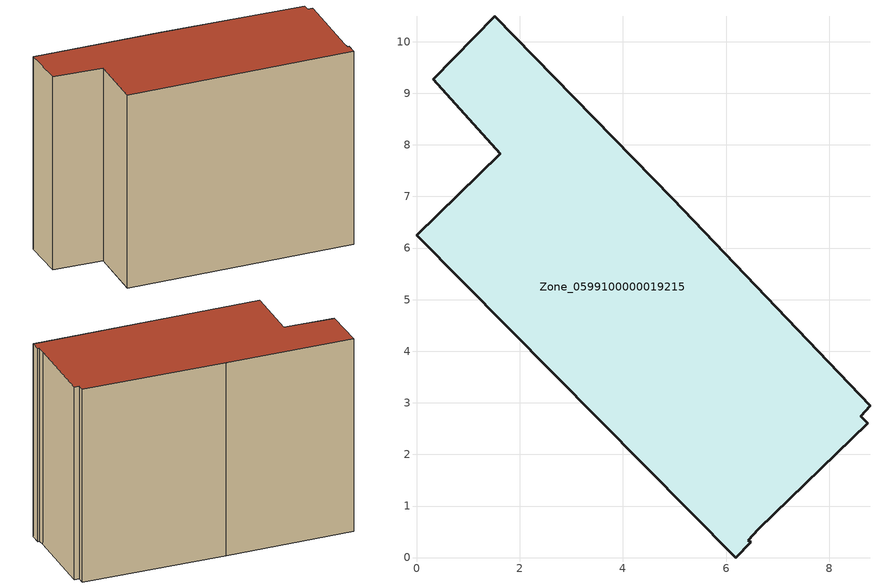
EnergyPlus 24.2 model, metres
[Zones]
Zone_0599100000019215
 floor ground (C_G): 6.62,0.55 6.43,0.34 6.48,0.29 6.19,0 0,6.25 1.63,7.83 0.33,9.27 1.52,10.49 4.97,6.96 8.79,2.94 8.61,2.74 8.75,2.6 z0
 wall outside (C_F): 8.79,2.94 4.97,6.96 1.52,10.49 0.33,9.27 1.63,7.83 0,6.25 6.19,0 6.48,0.29 6.43,0.34 6.62,0.55 8.75,2.6 8.61,2.74 8.79,2.94 z0:7.78
 roof outside (C_R): 6.43,0.34 6.62,0.55 8.75,2.6 8.61,2.74 8.79,2.94 4.97,6.96 1.52,10.49 0.33,9.27 1.63,7.83 0,6.25 6.19,0 6.48,0.29 z7.78
[BUILDING]
Pand.0599100000019215: North Axis=0; Terrain=City; Loads Convergence Tolerance Value=0.04; Temperature Convergence Tolerance Value=0.4; Solar Distribution=FullExterior; Maximum Number of Warmup Days=25; Minimum Number of Warmup Days=1
[Site:Location]
Rotterdam.The.Hague.AP_ZH_NLD Design_Conditions: Latitude=51.96; Longitude=4.45; Time Zone=1; Elevation=-4.5
[SITE:GROUNDTEMPERATURE:BUILDINGSURFACE]
18, 18, 18, 18, 18, 18, 18, 18, 18, 18, 18, 18
[MATERIAL] Thermal Absorptance=0.9; Solar Absorptance=0.7; Visible Absorptance=0.7
Name | Roughness | Thickness | Conductivity | Density | Specific Heat
G.TI.1946 | MediumSmooth | 0.15 | 1 | 540 | 1210
F.TI.1946 | Rough | 0.3 | 0.857143 | 1920 | 840
R.TI.1946 | MediumRough | 0.2 | 0.1 | 1500 | 1000
[CONSTRUCTION]
C_G: G.TI.1946
C_F: F.TI.1946
C_R: R.TI.1946
[ZONE]
Zone_0599100000019215: Type=1; Multiplier=1; Ceiling Height=Autocalculate; Volume=Autocalculate; Floor Area=autocalculate; Part of Total Floor Area=Yes
[ZONEINFILTRATION:DESIGNFLOWRATE]
Infil_Zone_0599100000019215: Zone or ZoneList or Space or SpaceList=Zone_0599100000019215; Schedule=AlwaysOn; Design Flow Rate Calculation Method=Flow/Area; Flow Rate per Floor Area=0.003; Constant Term Coefficient=1; Temperature Term Coefficient=0; Velocity Term Coefficient=0; Velocity Squared Term Coefficient=0
[HVACTEMPLATE:ZONE:IDEALLOADSAIRSYSTEM]
Zone_0599100000019215: Maximum Heating Supply Air Temperature=50; Minimum Cooling Supply Air Temperature=13; Maximum Heating Supply Air Humidity Ratio=0.0156; Minimum Cooling Supply Air Humidity Ratio=0.0077; Heating Limit=NoLimit; Cooling Limit=NoLimit; Dehumidification Control Type=ConstantSensibleHeatRatio; Cooling Sensible Heat Ratio=0.7; Dehumidification Setpoint=60; Humidification Control Type=None; Humidification Setpoint=30; Outdoor Air Method=None; Outdoor Air Flow Rate per Person=0.00944; Outdoor Air Flow Rate per Zone Floor Area=0; Outdoor Air Flow Rate per Zone=0; Demand Controlled Ventilation Type=None; Outdoor Air Economizer Type=NoEconomizer; Heat Recovery Type=None; Sensible Heat Recovery Effectiveness=0.7; Latent Heat Recovery Effectiveness=0.65
[ZONECONTROL:THERMOSTAT]
ThermostatControl_Zone_0599100000019215: Zone or ZoneList=Zone_0599100000019215; Control Type Schedule=DualSetpointControlType; Control 1=Thermostat_Zone_0599100000019215; Temperature Difference Between Cutout And Setpoint=0
[THERMOSTATSETPOINT:DUALSETPOINT]
Thermostat_Zone_0599100000019215: Heating Setpoint Temperature Schedule=HeatingSetpoint_Zone_0599100000019215; Cooling Setpoint Temperature Schedule=CoolingSetpoint_Zone_0599100000019215
[SCHEDULE:COMPACT]
HeatingSetpoint_Zone_0599100000019215: Through: 12/31, For: AllDays, Until: 24:00, 21
CoolingSetpoint_Zone_0599100000019215: Through: 12/31, For: AllDays, Until: 24:00, 24
DualSetpointControlType: Through: 12/31, For: AllDays, Until: 24:00, 4
AlwaysOn: Through: 12/31, For: AllDays, Until: 24:00, 1
